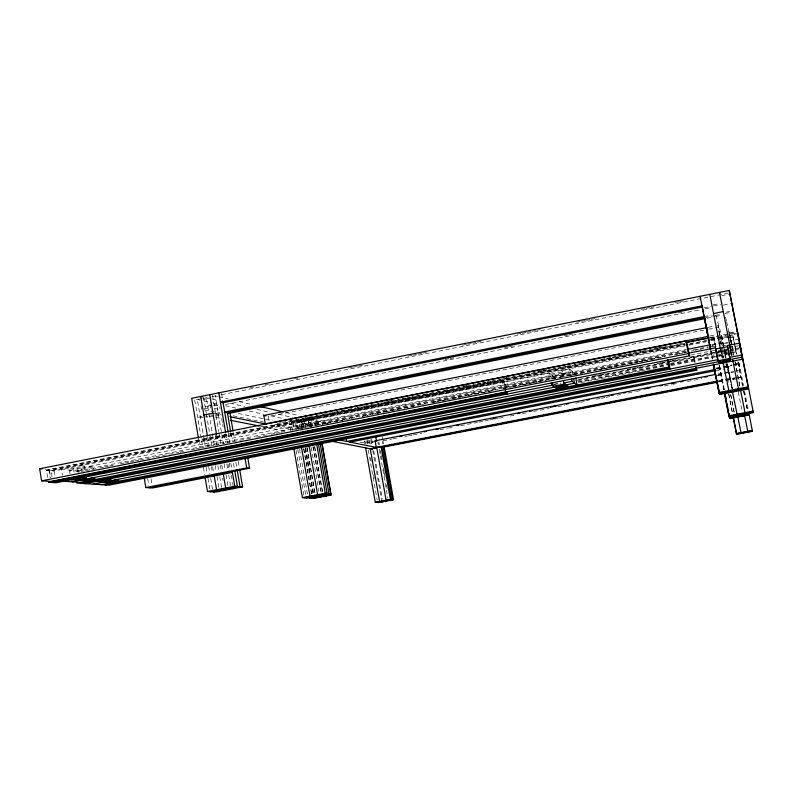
<?xml version="1.0" encoding="UTF-8"?>
<svg xmlns="http://www.w3.org/2000/svg" width="793" height="793" viewBox="0 0 793 793"><rect width="100%" height="100%" fill="white"/><g stroke="black" fill="none" stroke-linecap="round" stroke-linejoin="round"><path stroke-width="0.59" stroke-dasharray="3.96 2.97" d="M250.32 387.718L253.958 386.984M265.179 384.734L268.817 384.01M293.985 378.955L297.91 378.172M348.573 368.011L352.479 367.228M353.43 367.04L357.326 366.257M358.535 366.019L362.173 365.286M408.018 356.097L411.894 355.323M412.866 355.125L416.741 354.352M417.951 354.104L421.589 353.381M422.798 353.133L426.436 352.399M462.606 345.153L466.453 344.38M467.454 344.182L471.3 343.409M472.519 343.171L476.157 342.437M477.366 342.189L481.004 341.466M517.195 334.21L520.832 333.476M522.042 333.238L525.868 332.465M526.899 332.267L530.715 331.494M531.934 331.256L535.562 330.522M536.782 330.284L540.42 329.551M576.63 322.295L580.268 321.561M581.487 321.324L585.284 320.56M586.334 320.342L590.131 319.589M591.34 319.341L594.978 318.617M640.922 309.399L644.56 308.675M645.908 308.408L649.546 307.674M650.756 307.436L654.394 306.703M674.893 302.589L678.649 301.836M679.74 301.618L683.497 300.864M202.165 398.552L197.318 399.523L205.377 447.024M202.909 398.403L210.75 396.837M211.87 396.609L220.355 394.904M221.574 394.666L728.509 293.073M203.434 399.474L208.995 398.354M721.561 295.68L728.747 294.243M211.83 404.995L205.08 406.353L207.835 406.938L212.316 406.036M713.194 304.829L719.241 303.62M213.436 405.818L219.225 404.658M445.121 359.546L448.769 358.813M449.978 358.575L453.626 357.841M504.635 347.661L508.273 346.928M509.493 346.69L513.13 345.956M564.14 335.776L567.788 335.042M568.997 334.805L572.645 334.071M623.655 323.891L627.293 323.157M678.302 312.977L681.95 312.244M703.807 307.882L711.093 306.425M713.512 305.939L720.738 304.502M203.87 408.851L210.561 407.513M225.559 404.519L700.487 309.706M705.344 308.735L710.201 307.773M723.404 305.127L730.601 303.699M202.156 416.503L197.655 417.396L202.681 417.485M215.666 413.807L220.523 412.846M704.174 316.536L711.43 315.099M725.952 312.204L732.008 310.995M203.801 417.267L213.882 415.254M215.002 415.036L220.801 413.877M704.541 317.596L714.156 315.683M715.365 315.445L721.382 314.246M725 313.522L731.027 312.323M215.468 416.018L221.049 414.908M707.197 318.181L714.473 316.734M715.673 316.496L721.66 315.307M708.189 327.331L714.255 326.131M703.867 330.126L268.262 416.454L269.095 421.242M708.724 329.164L718.428 327.241L720.113 335.845M709.874 336.014L715.95 334.815M729.332 332.802L737.401 331.206M387.955 401.099L391.593 400.386M463.221 386.231L466.859 385.517M503.277 378.32L506.915 377.597M538.477 371.362L542.125 370.638M543.334 370.4L546.982 369.687M578.543 363.442L582.181 362.728M583.4 362.49L587.038 361.767M618.599 355.532L622.247 354.808M653.809 348.573L657.447 347.859M658.656 347.612L662.304 346.898M709.646 337.54L737.569 332.029M276.995 423.393L280.643 422.669M281.852 422.431L314.633 415.958M315.842 415.71L330.413 412.836M331.633 412.598L335.27 411.874M336.48 411.636L340.128 410.923M341.337 410.675L355.908 407.8M357.118 407.562L389.898 401.089M391.118 400.842L400.822 398.929M402.041 398.691L405.679 397.967M406.898 397.729L410.536 397.006M411.755 396.768L415.393 396.044M416.612 395.806L460.317 387.172M461.526 386.934L465.164 386.211M466.383 385.973L476.097 384.06M477.307 383.812L480.954 383.098M482.164 382.86L485.812 382.137M487.021 381.899L490.659 381.175M491.878 380.937L535.582 372.304M536.792 372.066L540.439 371.342M541.649 371.104L551.363 369.191M552.572 368.943L556.22 368.23M557.429 367.992L561.077 367.268M562.287 367.03L565.934 366.307M567.144 366.069L605.991 358.396M607.21 358.158L610.848 357.435M612.067 357.197L615.705 356.473M616.924 356.235L626.629 354.312M627.848 354.075L631.486 353.361M632.705 353.113L636.343 352.399M637.562 352.161L641.2 351.438M642.409 351.2L676.409 344.479M677.619 344.241L681.266 343.528M709.18 338.006L716.466 336.569M684.597 343.329L292.786 420.726L294.262 429.162M711.053 338.105L737.728 332.842M45.379 469.208L48.819 469.486L684.666 343.914M292.518 429.975L290.833 420.29L294.728 421.152L684.884 344.112M710.369 339.077L716.277 337.907M717.417 337.689L726.507 335.895M737.886 333.645L729.917 335.221L729.729 334.418L733.753 355.006M47.679 477.505L46.519 470.358L502.276 380.372L503.436 380.997L504.873 388.758M297.286 428.745L296.007 421.44L685.043 344.638M689.9 343.676L709.329 339.84M710.538 339.602L718.408 338.046M719.469 337.838L726.269 336.49M727.399 336.272L732.702 335.221L735.012 345.342M46.519 470.358L49.523 470.596L503.436 380.997M687.928 344.618L297.286 421.727L298.515 428.765M688.839 344.43L709.765 340.306M710.706 340.118L732.821 335.756M51.981 476.633L51.02 470.715L504.021 381.314L505.171 381.929L506.291 387.995M684.389 346.135L299.189 422.144L300.24 428.19M689.256 345.173L706.266 341.813M711.123 340.851L719.638 339.176M719.856 339.136L733 336.539M51.02 470.715L53.993 470.953L549.499 373.186L550.937 374.167L551.829 378.995M562.772 376.873L561.632 370.797L569.731 369.191L574.875 373.146M729.976 337.679L733.119 337.065L736.4 353.856L732.702 335.221M70.042 473.877L69.07 467.979L73.402 468.346L84.663 466.125L85.436 470.814M550.937 374.167L562.99 371.788L563.892 376.625L567.501 375.892M305.791 426.832L305.404 424.612L686.421 349.525M711.906 344.509L722.829 342.348L723.275 343.894L731.275 342.318L731.077 341.545M738.967 339.176L730.888 340.762L728.579 331.325M78.239 472.202L77.674 468.713L81.887 469.069L93.029 466.879L93.405 469.188M553.028 378.737L552.354 375.139L553.752 376.09L565.667 373.741L566.113 376.13M685.37 350.546L299.744 426.525L301.657 426.931M712.114 345.282L727.637 342.219M686.123 351.21L75.008 471.597L79.181 471.934L84.048 470.983M693.409 349.772L707.99 346.898M709.21 346.66L715.286 345.461L715.534 346.214L709.467 347.413M686.401 351.953L318.588 424.384L317.24 416.712L315.396 416.266L316.873 424.711M691.258 351.002L693.687 350.526M694.906 350.278L698.544 349.564M699.753 349.326L708.258 347.651M85.257 470.745L98.619 468.108M99.839 467.87L103.477 467.156M104.696 466.918L108.334 466.195M109.553 465.957L113.201 465.243M120.486 463.806L124.124 463.092M125.344 462.854L128.991 462.131M130.201 461.893L133.848 461.179M135.058 460.941L138.706 460.218M139.915 459.98L154.496 457.115M155.706 456.877L178.792 452.327M180.001 452.089L183.649 451.376M190.935 449.938L194.582 449.225M195.792 448.977L199.439 448.263M200.649 448.025L204.297 447.311M205.516 447.064L209.154 446.35M210.373 446.112L214.011 445.398M215.23 445.151L224.944 443.237M226.164 443L251.668 437.984M256.526 437.022L269.888 434.395M271.107 434.158L274.745 433.434M275.964 433.196L279.602 432.482M280.821 432.244L284.469 431.521M291.755 430.093L295.392 429.37M296.612 429.132L300.26 428.418M301.469 428.18L325.764 423.393M326.984 423.155L345.203 419.566M346.412 419.328L350.06 418.615M351.269 418.367L354.917 417.653M362.203 416.216L365.851 415.502M367.06 415.264L370.708 414.541L367.05 415.354M375.565 413.589L371.917 414.303L375.555 413.688M376.784 413.351L396.213 409.525M397.432 409.287L420.508 404.737M421.727 404.499L425.365 403.786M432.651 402.348L436.299 401.635M437.518 401.397L441.156 400.673L437.508 401.486M442.375 400.435L446.013 399.722M447.232 399.484L450.88 398.76M452.089 398.522L466.671 395.657M467.88 395.41L498.252 389.432M503.109 388.481L511.614 386.806L503.109 388.57M512.823 386.568L516.471 385.844M517.68 385.606L521.328 384.892M522.537 384.655L537.119 381.78M538.328 381.542L567.481 375.803M568.7 375.565L572.348 374.851M573.557 374.613L591.776 371.025M592.995 370.787L596.633 370.063M597.853 369.825L602.71 368.874M603.929 368.626L607.567 367.912M608.786 367.674L637.939 361.935M639.148 361.697L642.796 360.974M644.005 360.736L664.663 356.672M317.24 425.167L320.887 424.443M322.097 424.205L325.745 423.492M326.954 423.254L342.754 420.141M362.193 416.315L365.831 415.601M376.764 413.44L381.621 412.489M382.841 412.251L386.488 411.527M387.698 411.289L391.346 410.576M392.555 410.338L396.203 409.614M397.422 409.376L414.422 406.026M432.651 402.447L436.289 401.724M442.365 400.534L446.013 399.811M453.299 398.373L456.946 397.66M458.156 397.422L461.804 396.698M463.023 396.46L466.661 395.747M467.88 395.509L487.318 391.683M488.528 391.445L492.175 390.721M512.833 386.657L516.471 385.943M523.767 384.506L527.404 383.792M528.624 383.544L532.262 382.831M533.481 382.593L537.129 381.879M538.338 381.631L557.776 377.805M558.996 377.567L562.634 376.853M568.71 375.654L572.358 374.94M573.567 374.702L589.368 371.59M599.082 369.677L602.73 368.963M603.939 368.725L607.587 368.002M608.796 367.764L612.444 367.05M613.663 366.812L628.234 363.937M629.454 363.7L633.101 362.976M634.311 362.738L637.959 362.024M639.168 361.786L642.816 361.063M644.035 360.825L661.035 357.484M674.407 354.848L678.045 354.134M679.264 353.896L682.902 353.172M684.121 352.935L686.55 352.459M722.274 345.956L725.674 345.282M690.663 355.105L714.929 350.328M729.134 347.542L738.6 345.679M717.685 350.942L727.072 349.098M592.054 376.318L595.692 375.604M596.911 375.367L600.549 374.653M601.768 374.415L605.406 373.691M627.253 369.399L630.901 368.686M632.11 368.448L635.758 367.734M636.967 367.496L640.615 366.782M657.605 363.442L661.253 362.718M662.462 362.48L666.11 361.767M667.319 361.529L670.957 360.815M672.177 360.577L675.814 359.863M690.386 356.999L732.445 348.732M553.851 384.278L561.147 382.841M579.366 379.262L668.618 361.727M669.827 361.489L739.017 347.899M553.613 384.645L560.889 383.217M577.869 379.887L666.388 362.49M667.607 362.252L738.372 348.355M577.393 380.769L715.098 353.698M716.307 353.46L738.541 349.098M727.31 352.072L725.03 352.518L723.979 348.979M728.44 351.854L733 350.952L731.82 346.184M578.067 381.74L669.104 363.868M670.313 363.63L694.589 358.862L695.253 362.282M727.062 352.627L722.522 353.519L723.95 358.119M578.226 382.355L669.262 364.483M670.481 364.245L714.176 355.67M717.397 355.036L729.461 352.667M730.591 352.449L735.884 351.408L736.053 352.132L730.779 353.163M581.011 382.553L635.58 371.848M636.799 371.61L640.437 370.896M641.646 370.658L645.284 369.944M646.493 369.707L664.683 366.138M670.749 364.939L729.659 353.381M718.845 356.007L727.538 354.302M670.868 365.672L723.117 355.423M734.546 363.977L739.076 363.085L739.383 364.433L736.013 365.097M716.129 367.972L722.195 366.792M723.404 366.554L731.889 364.899M733.099 364.661L739.165 363.472M716.188 368.567L722.324 367.367M723.484 367.139L731.998 365.474M733.218 365.236L739.294 364.056M716.386 368.923L722.443 367.744M725.902 367.07L732.643 365.751M717.07 369.112L726.784 367.218L726.081 363.6M716.238 370.559L724.733 368.904M718.052 373.969L729.005 371.838L729.332 372.928L733.842 372.056M736.984 370.47L740.384 369.806L738.471 361.479M375.406 441.334L370.034 442.385L373.562 442.256M718.22 374.514L723.087 373.572M724.306 373.334L733.694 371.501M717.546 375.228L723.622 374.048M383.039 440.789L391.524 439.134M392.733 438.896L396.371 438.192M404.856 436.537L407.285 436.061M408.494 435.823L412.132 435.119M413.341 434.881L421.836 433.226M440.026 429.687L447.292 428.27M448.511 428.032L452.149 427.318M460.634 425.672L472.757 423.303M473.966 423.065L477.604 422.362M478.823 422.124L483.671 421.182M484.88 420.944L488.518 420.231M489.737 420.003L493.375 419.289M494.584 419.051L498.222 418.347M499.431 418.109L503.069 417.396M510.345 415.978L513.983 415.274M522.468 413.619L528.534 412.439M533.382 411.498L549.143 408.425M557.628 406.769L564.903 405.352M575.817 403.221L579.455 402.517M580.674 402.279L584.302 401.575M596.435 399.206L600.073 398.502M601.282 398.264L604.92 397.551M606.13 397.323L609.767 396.609M617.043 395.192L620.681 394.488M627.957 393.07L635.233 391.653M636.442 391.415L641.289 390.463M664.336 385.983L671.602 384.565M672.821 384.327L676.459 383.614M687.372 381.492L701.914 378.657M717.685 375.585L723.741 374.405M718.19 380.918L724.247 379.748M725.466 379.51L730.313 378.568M725.843 379.619L737.163 377.418M718.349 381.443L724.415 380.273M725.625 380.035L735.002 378.211M737.262 377.775L741.782 376.893L741.911 377.418L737.401 378.301M718.517 381.968L724.574 380.789M725.793 380.551L734.021 378.955M736.37 378.866L730.75 379.956L725.744 363.868M78.685 470.873L61.527 469.466L62.488 475.364M84.663 466.125L80.41 465.739L81.372 471.647M93.029 466.879L88.875 466.502L89.45 470.001M208.688 416.008L221.921 418.625M260.401 426.218L285.658 431.204M212.93 413.252L221.425 414.987M271.166 425.127L293.004 429.578M204.069 409.803L219.849 413.054M233.192 415.819L263.524 422.094M274.447 424.344L290.218 427.605L297.801 426.109L282.05 422.758M359.953 442.028L364.8 443.029L369.102 442.187L364.304 441.176M214.189 408.296L220.256 409.584M238.425 413.46L272.356 420.686M214.09 404.549L219.483 405.738M305.404 424.612L309.201 425.444M200.094 400.138L194.513 398.899L202.612 446.628M203.692 400.941L212.088 402.804M213.287 403.072L219.284 404.4M225.281 405.738L237.285 408.395M249.28 411.061L263.673 414.263M270.869 415.859L282.873 418.526M296.007 421.44L313.562 425.335M318.617 424.443L304.145 421.172L305.275 427.675M211.047 398.829L206.269 397.729L214.348 445.26M212.246 399.097L218.581 400.544M230.198 403.201L244.551 406.482M256.922 409.317L270.096 412.33M278.482 414.243L292.409 417.435M327.212 423.353L311.58 419.705L312.71 426.208M217.619 396.5L215.23 395.935L223.339 443.485M218.809 396.778L228.354 399.028M239.099 401.555L252.233 404.648M285.658 412.529L297.603 415.334M561.632 370.797L562.99 371.788M565.667 373.741L564.338 372.769L565.012 376.378M694.589 358.862L693.597 356.82L694.708 362.579M714.186 338.879L714.354 339.394M720.55 341.446L725.426 357.603M728.143 366.624L732.494 389.145M718.755 331.256L723.632 347.8M718.428 327.241L717.903 325.408L719.588 334.091M715.811 315.356L721.501 335.201L726.001 358.267M721.729 335.994L725.982 357.425M730.472 351.963L731.384 355.442M729.391 345.867L731.85 355.323M730.145 346.888L732.236 355.046M729.451 336.648L730.343 340.227M730.64 341.416L731.523 344.995M725.526 317.131L726.438 320.907M726.666 321.839L729.243 332.436M734.913 346.026L736.826 354.352M735.289 346.521L736.905 353.628M739.076 363.085L743.547 385.963M744.568 391.098L748.443 410.804M738.045 362.252L742.506 385.041M743.675 391.048L747.422 410.239M737.936 361.796L742.644 386.092M743.685 391.316L747.938 413.054M735.131 361.895L739.889 386.211M729.53 333.615L733.773 355.314M734.952 361.34L739.909 386.746M730.214 346.372L731.86 354.778M730.184 346.491L731.88 355.462M729.064 344.618L731.077 354.907M738.273 391.94L742.159 411.656M732.345 388.659L727.171 363.372L732.137 388.976M727.112 363.6L732.048 388.887M722.829 342.348L723.494 345.768M723.712 346.908L725.793 357.554M726.963 363.591L731.909 388.927M726.229 363.64L727.161 368.428M722.036 349.872L723.503 357.584M730.759 394.765L734.259 412.766M720.094 340.772L720.797 344.39M721.362 347.294L723.474 358.406M727.577 378.767L728.281 382.375M730.631 394.408L734.853 416.057M720.768 349.594L722.423 358.079M720.619 349.366L722.254 357.752M720.569 349.663L722.215 358.129M728.866 394.22L732.613 413.758M728.638 393.992L732.474 413.431M719.509 365.365L724.336 389.789M715.831 347.344L713.75 337.57L715.613 347.175M719.36 365.494L724.217 390.067M719.152 365.325L723.801 389.244M719.142 365.841L723.821 389.859M711.222 351.17L712.629 358.396M711.133 351.497L712.54 358.753M710.835 350.784L712.481 359.259M710.597 350.417L712.243 358.832M694.093 357.851L694.985 362.431M573.012 374.802L572.338 371.193L70.21 470.18L70.785 473.669M569.731 369.191L570.871 375.277M553.752 376.09L554.198 378.479M549.499 373.186L550.629 379.262M504.021 381.314L505.369 388.61M502.276 380.372L503.704 388.164M382.305 436.685L382.95 440.323M383.168 441.532L383.594 443.951M382.266 441.334L382.702 443.763M378.866 442.216L379.322 444.784M380.353 450.583L381.046 454.478M381.215 455.45L382.117 460.535M383.386 467.632L384.06 471.439M384.248 472.499L385.14 477.485M386.419 484.672L387.073 488.389M377.845 441.423L378.43 444.695M379.223 449.155L387.926 498.054M371.61 438.777L372.69 444.823M373.721 450.612L382.365 499.303M370.906 439.788L371.808 444.853M372.799 450.434L381.899 501.672M369.647 440.194L370.599 445.567M368.715 439.996L369.429 444.001M367.347 439.609L368.2 444.447M370.559 457.759L371.203 461.397M373.572 474.71L374.217 478.338M366.614 440.541L367.268 444.258M368.299 450.047L377.171 500.056M365.424 441.433L365.87 443.971M364.413 440.839L364.929 443.773M316.04 425.91L314.702 418.288L313.473 417.99L314.811 425.643M311.203 426.604L309.726 418.189L307.853 417.752L309.329 426.198M314.732 446.816L322.969 493.91M310.995 426.555L309.726 419.269L308.477 418.982L309.756 426.287M314.484 446.538L322.464 492.166M313.374 446.984L321.462 493.256M312.868 446.489L320.927 492.572M305.959 417.306L307.694 427.249M311.213 447.371L318.865 491.194M306.435 427.477L305.384 421.45L300.448 422.421L301.766 429.994M303.501 427.001L302.222 419.675L300.319 419.239L301.786 427.685M307.119 447.748L315.217 494.148M303.402 427.278L302.262 420.746L300.993 420.459L302.43 428.686M306.921 447.45L314.97 493.613M305.761 447.787L314.157 495.912M305.325 447.966L313.354 494.019M305.067 448.947L312.848 493.543M303.818 448.739L312.254 497.082M298.396 418.803L300.121 428.735M303.63 448.858L311.907 496.309M296.651 419.467L298.356 429.3M294.728 421.152L296.215 429.697M299.615 449.215L307.892 496.785M297.791 449.433L306.217 497.885M296.067 450.335L303.888 495.338M289.058 420.964L290.773 430.797M233.301 432.463L234.748 440.928M238.267 461.467L239.298 467.513M230.882 433.216L232.339 441.721M235.868 462.359L236.909 468.435M221.525 393.487L222.764 400.733M228.235 432.76L229.901 442.514M233.449 463.261L234.49 469.357M225.866 434.078L227.313 442.563M230.832 463.191L231.873 469.258M219.681 406.878L220.067 409.178M221.673 418.535L222.496 423.363M222.704 424.572L223.111 426.991M224.35 434.237L225.797 442.682M229.296 463.221L230.327 469.258M231.358 475.294L232.389 481.341M232.597 482.541L233.42 487.378M228.017 464.083L229.395 472.152M226.857 464.123L227.898 470.19M228.721 475.037L231.001 488.389M212.504 395.291L218.68 431.491M218.888 432.7L220.86 444.298M224.191 463.806L225.262 470.1M226.055 474.779L228.344 488.201M216.578 434.653L218.273 444.595M221.743 464.966L222.793 471.121M209.976 404.083L210.651 408.038M215.181 434.653L217.054 445.656M220.335 464.906L221.366 471.002M222.595 478.219L223.011 480.657M217.847 465.818L218.888 471.944M219.711 476.762L221.782 488.924M203.504 397.095L206.259 413.292M206.378 413.986L211.909 446.538M215.151 465.57L216.221 471.865M217.014 476.543L218.878 487.536M207.568 436.745L209.203 446.39M212.663 466.74L213.704 472.896M201.065 405.867L201.65 409.297M206.458 437.627L207.895 446.092M211.384 466.651L212.415 472.697M208.658 466.363L209.907 473.689M210.72 478.506L212.782 490.659M206.111 467.275L207.151 473.431M207.974 478.268L210.254 491.7M198.666 439.451L200.104 447.926M203.385 467.305L204.614 474.571M151.047 478.863L151.998 484.563M147.686 478.595L148.826 485.475M81.887 469.069L82.274 471.389M73.402 468.346L74.165 473.034M53.993 470.953L54.955 476.841M49.523 470.596L50.683 477.713M48.819 469.486L50.177 477.842"/><path stroke-width="1.19" d="M738.967 339.176L729.243 290.456L191.688 398.274L198.458 438.242M203.88 415.056L212.93 413.252M713.531 313.542L723.256 311.599M224.171 412.112L704.125 316.546L704.541 317.596M226.877 412.667L704.442 317.616M227.76 413.569L704.769 318.667M708.655 336.252L265.239 423.918L263.772 415.473L706.969 327.578M39.65 468.752L685.915 341L687.095 343.438L689.494 355.849L50.752 481.42L41.603 480.836L39.65 468.752L41.94 468.931M687.799 341.862L693.865 340.663M696.294 340.177L706.008 338.264M686.114 342.566L707.971 338.244M687.64 349.287L710.687 344.747M688.651 353.153L715.385 347.889L718.052 360.746L729.947 358.416L727.35 345.53L739.324 343.181L740.226 347.661M41.603 480.836L688.344 353.579L689.494 355.849M715.772 348.999L727.647 346.66M505.686 393.189L51.446 482.451L48.452 482.263L504.526 392.614L505.686 393.189L505.28 390.979M506.965 391.623L507.411 394.052L506.261 393.477L52.943 482.55L55.906 482.739L551.759 385.339L553.187 386.241L565.25 383.871L563.902 382.95L563.456 380.521M563.902 382.95L572.011 381.364L577.106 385.011L575.768 377.894M72.113 481.827L574.588 383.207L573.686 378.4M668.221 359.616L670.035 369.042L668.697 367.05L76.881 483.106L108.928 485.167L696.789 370.242L696.353 367.972M81.055 483.373L669.371 368.051L667.775 359.754M85.178 483.641L717.685 359.705L718.052 360.746M727.35 345.53L729.649 357.356L741.633 355.006L742.486 359.209L101.197 484.672M93.287 484.166L742.07 357.137M105.082 484.919L696.313 369.3L695.867 367.01M714.642 369.588L346.69 441.443L346.065 437.914M349.842 442.078L715.028 370.797M716.981 381.155L376.279 447.411L375.109 440.829L715.623 374.445M399.593 436.626L402.021 436.15M423.908 431.878L426.347 431.412M436.071 429.509L438.509 429.043M456.748 425.484L459.177 425.008M493.236 418.367L495.665 417.901M517.561 413.629L519.99 413.153M529.714 411.26L532.153 410.784M550.392 407.225L556.478 406.046M566.202 404.152L568.64 403.677M586.879 400.118L589.308 399.642M611.205 395.38L613.633 394.904M623.367 393.011L625.796 392.535M644.035 388.976L650.121 387.797M659.845 385.894L662.284 385.418M672.008 383.525L674.446 383.049M680.523 381.869L682.951 381.393M704.848 377.121L707.277 376.655M144.286 478.328L145.823 487.546L246.712 467.89L249.577 468.217L247.803 457.839M149.213 487.764L249.577 468.217M377.587 502.484L392.654 499.62L383.306 447.133L381.046 446.667L370.272 448.759L379.629 501.513L382.801 501.731M371.193 448.947L376.576 447.896M378.866 447.45L717.14 381.681M381.433 447.49L717.298 382.206M205.02 476.989L207.488 491.521L234.778 486.238L242.608 486.843L239.714 469.922M718.785 392.505L748.106 386.825L748.542 388.947L719.647 394.537L713.403 364.849M210.254 491.7L237.414 486.446L234.698 470.576M748.255 387.539L719.073 393.189L713.422 364.106M212.99 491.878L240.021 486.644L237.117 469.644M748.394 388.243L719.36 393.863L713.72 364.81M242.608 486.843L215.696 492.056L207.488 491.521M293.935 449.026L302.391 497.637L325.279 493.246L330.731 493.672L321.879 443.168M304.314 497.766L327.113 493.385L318.37 443.456M753.152 411.636L728.955 416.285L724.296 392.902M306.217 497.885L328.926 493.533L320.213 443.802M753.251 412.122L729.154 416.751L724.485 392.753M330.731 493.672L308.11 498.004L302.391 497.637M753.35 412.608L729.352 417.207L728.757 415.81L753.053 411.151L753.35 412.608L737.401 331.206M310.598 498.173L328.114 494.812M748.186 414.253L729.6 417.822L724.673 392.466M312.452 498.291L329.898 494.941M729.798 418.268L748.295 414.729M331.077 495.03L313.691 498.371L309.359 498.093L326.904 494.723L331.077 495.03L321.899 442.692M729.937 418.565L748.364 415.036L748.086 413.946L729.481 417.514L729.937 418.565L729.005 413.777M365.583 447.44L375.307 502.336L390.443 499.451L393.526 499.679L384.03 446.38M376.219 502.395L391.336 499.521L381.948 446.856M752.329 430.728L736.419 433.751L733.168 417.019M736.568 434.088L752.408 431.065M393.526 499.679L378.509 502.544L375.307 502.336M752.458 431.293L752.26 430.5L736.34 433.533L736.667 434.306L752.458 431.293L748.731 412.439M145.823 487.546L152.573 487.982L232.339 472.45L229.395 472.152M314.365 497.132L318.657 497.419M63.45 481.252L80.569 482.382M71.003 479.775L75.315 480.072L86.586 477.852L82.343 477.545M79.578 480.36L83.79 480.647L94.932 478.466L90.789 478.159M96.122 481.5L100.136 481.767L111.03 479.636L107.075 479.349M104.101 482.045L108.017 482.313L118.791 480.201L114.935 479.924M224.657 490.322L216.568 489.767L214.1 475.225M315.644 496.567L310.013 496.18L301.33 446.32M321.879 495.684L326.101 495.992M389.234 500.502L386.112 500.284L376.734 447.51M233.628 488.587L225.668 488.002L223.19 473.451M323.177 495.119L317.636 494.713L309.062 445.567M332.564 441.394L372.581 449.215M230.337 420.28L259.202 425.98M337.689 439.629L376.298 447.421M229.92 416.712L266.309 424.136M224.687 412.013L229.99 413.133L233.092 431.253M375.109 440.829L376.487 441.126L375.704 436.755M263.772 415.473L266.022 415.958M202.582 396.887L200.718 396.46L207.36 435.545M259.4 406.343L283.27 411.964M554.594 387.133L555.982 388.015L567.897 385.676L566.589 384.783M695.828 368.339L696.789 370.242M734.794 416.494L735.2 417.564M741.177 433.444L737.847 417.088M718.418 361.767L718.765 362.778L730.512 360.478L730.234 359.457M729.263 392.674L723.147 362.916M737.341 415.681L732.375 391.336M700.467 297.464L700.09 296.304L710.369 349.217M742.773 414.967L743.091 416.047M747.948 432.155L744.429 414.58M729.649 357.356L729.947 358.416M738.898 390.81L732.673 359.824M745.341 414.144L740.454 389.7M719.796 293.588L719.509 292.409L729.857 345.381M733.218 310.757L733.436 311.847M740.672 347.899L740.821 348.652M729.243 290.456L748.542 388.947M739.324 343.181L742.486 359.209M709.794 294.352L720.341 348.504M733.317 417.415L736.667 434.306M725.585 396.629L726.061 399.028M727.221 405.045L727.696 407.453M717.278 355.928L717.734 358.267M715.385 347.889L717.685 359.705M704.898 318.637L705.364 321.046M706.543 327.073L707.713 333.1M708.179 335.508L708.645 337.917M714.503 368.031L714.969 370.44M716.842 380.075L718.012 386.102M718.478 388.511L719.647 394.537M704.779 318.806L709.249 341.813M709.715 344.231L710.657 349.069M702.122 305.949L710.597 349.564M685.915 341L688.344 353.579M667.319 359.893L668.697 367.05M571.555 378.925L572.011 381.364M552.513 382.623L553.187 386.241M551.313 382.91L551.759 385.339M505.815 391.048L506.261 393.477M381.046 446.667L390.443 499.451M316.675 444.08L325.279 493.246M244.918 457.452L246.712 467.89M227.353 412.578L230.674 432.007M222.972 401.942L228.126 432.116M218.818 392.832L225.658 432.859M232.29 471.686L234.778 486.238M209.768 394.646L216.578 434.653M701.944 305.88L220.414 402.14L223.111 402.745L702.32 307L701.944 305.88"/></g></svg>
